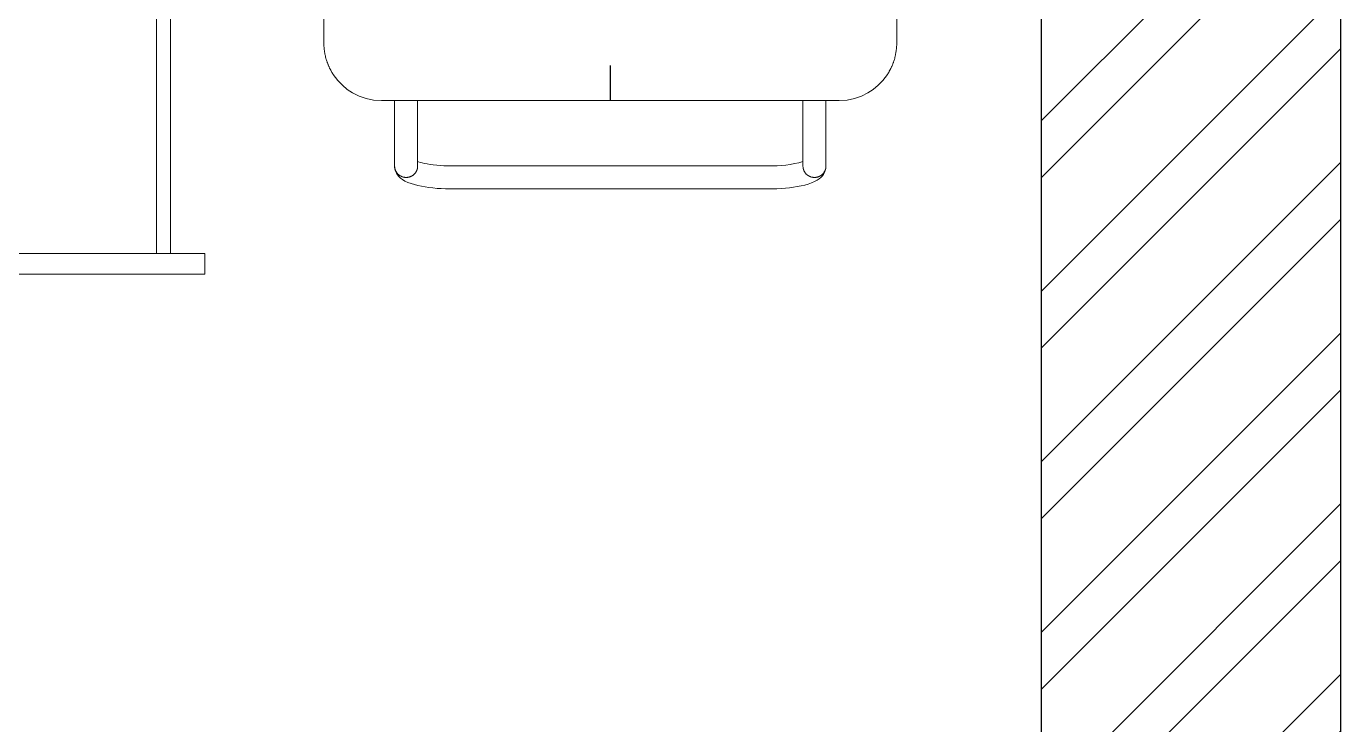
# Model space of a CAD drawing. Header units: millimetres. Extents: x 1737957 to 1744771, y 33447 to 45619.
# Drawn here: x 1743629 to 1744771, y 43754 to 44361 of the extents above; entities that cross this region are included whole.
import ezdxf

# ---------------------------------------------------------------- set-up
doc = ezdxf.new("R2010")
doc.units = ezdxf.units.MM
doc.header["$LTSCALE"] = 40
doc.linetypes.add('HIDDEN', pattern=[9.524999999999995, 6.349999999999998, -3.174999999999998])
doc.layers.add('A-WALL', color=1, linetype='Continuous')
for name, color, linetype, lineweight in [('LENS-DIM', 252, 'Continuous', 5), ('LENS-FURNITURE', 13, 'Continuous', 9), ('LK-FURNITURE', 13, 'Continuous', 9), ('LN-HATCH', 251, 'Continuous', 0)]:
    doc.layers.add(name, color=color, linetype=linetype, lineweight=lineweight)

# ---------------------------------------------------------------- blocks, each defined once
blk = doc.blocks.new('A$Ccc8ceeb6')
at = {"layer": 'LN-HATCH'}
h = blk.add_hatch(dxfattribs=at)
h.set_pattern_fill('ANSI32', color=256, scale=11, angle=180)
h.set_pattern_definition([(225, (-5259973.749626644, -42445.20995585899), (74.08711299882052, -74.08711299882054), []), (225, (-5260023.141056644, -42445.20995585899), (74.08711299882052, -74.08711299882054), [])])
h.paths.add_polyline_path([(3715.190829237923, 3793.967683885727), (-3098.809169808403, 3793.967683885727), (-3098.809169808403, -7078.032316099371), (-2838.809169808403, -7078.032316099371), (-2838.809169808403, -6878.032316114273), (-2698.809170762077, -6878.032316114273), (-2698.809170762077, -6618.032316114272), (-2838.809169808403, -6618.032316114272), (-2838.809169808403, 3533.967683885727), (3455.190829237923, 3533.967683885727), (3455.190829237923, -6618.032316114272), (3315.190830191597, -6618.032316114272), (3315.190830191597, -6878.032316114273), (3455.190829237923, -6878.032316114273), (3455.190829237923, -7078.032316099371), (3715.190829237923, -7078.032316099371)])
at = {"layer": 'A-WALL'}
for p, q in [((3715.190829237923, -7078.032316099371), (3715.190829237923, 3793.967683885727)), ((3455.190829237923, -6618.032316114272), (3455.190829237923, 3533.967683885727))]:
    blk.add_line(p, q, dxfattribs=at)
blk = doc.blocks.new('TRIAL SET CABINET 633x500')
at = {"layer": 'LENS-FURNITURE', "color": 146, "true_color": 0x105689}
for points in [[(338.5359051078558, -352.4817388160154), (338.5359051078558, -985.4817388160156), (356.5359051078559, -985.4817388160156), (356.5359051078559, -352.4817388160154)], [(-63.4640948921442, -382.4817388160154), (-63.4640948921442, -394.4817388160154), (338.5359051078558, -394.4817388160154), (338.5359051078558, -382.4817388160154)]]:
    blk.add_lwpolyline(points, close=True, dxfattribs=at)
blk = doc.blocks.new('CHAIR UNIT')
at = {"layer": 'Defpoints', "linetype": 'HIDDEN'}
blk.add_line((0, 205.7260339055501), (0, -205.7260339055793), dxfattribs=at)
at = {"layer": 'LENS-FURNITURE'}
for points in [[(248.4983131065965, 75.66981807732373), (248.6900555938482, 75.17676586922607), (248.7357086120173, 75.00328453583644), (248.7904920428992, 74.83893379979416), (248.8270146492869, 74.66545246637544), (248.8726674299687, 74.49197113484843), (248.9548428151756, 73.97152713645481), (248.9731041174382, 73.7980458049278), (248.9913651822135, 73.45108313995297), (249.0004958333448, 73.26847121102037), (249.0004958333448, -155.7268877471797)], [(-249.0004958314821, -155.7268877471797), (-249.0004958314821, 48.26889812995796)], [(-249.0004958314821, -155.7268877471797), (-248.9913651794195, -156.256462341058), (-248.9822345282882, -156.7951675323129), (-248.973103877157, -157.3247421280539), (-248.954842813313, -157.8634473174461), (-248.9274508580566, -158.4021525068674), (-248.8544061239809, -159.4613016964868), (-248.8178839962929, -160.000006885879), (-248.7083166558296, -161.0591560736648), (-248.6535332240164, -161.5978612649195), (-248.5896189026535, -162.127435858798), (-248.5165741685778, -162.6570104526763), (-248.3522233972326, -163.7161596423247), (-248.2700480110943, -164.2366036388266), (-248.0691748727113, -165.295752828446), (-247.9687384227291, -165.8161968249478), (-247.859171083197, -166.3366408233414), (-247.7404733300209, -166.8662154172198), (-247.6217755768448, -167.3866594137216), (-247.493947410956, -167.8979728165723), (-247.2200295384973, -168.9388608114386), (-246.9278503628448, -169.9614876134436), (-246.7726300042123, -170.4728010144317), (-246.4439286999404, -171.4954278145451), (-246.2704475149512, -172.0067412173957), (-246.0969660924748, -172.5089240210072), (-245.914354018867, -173.0111068264814), (-245.7226115316152, -173.5132896319555), (-245.5308690443635, -174.0063418400532), (-245.3391267955303, -174.5085246455273), (-244.7091154251248, -175.9876812679577), (-244.4899812228978, -176.4716028805414), (-243.8051861822605, -177.9233677182928), (-243.0656079500914, -179.3477407639147), (-242.5542945712805, -180.2790615995764), (-242.289507349953, -180.7447220192698), (-242.015589476563, -181.2103824389632), (-241.741671603173, -181.6669122612801), (-241.1755745550618, -182.5799719077768), (-240.8833953794092, -183.0273711326881)], [(249.0004958333448, -155.7268877471797), (248.9913651822135, -156.256462341058), (248.9822345301509, -156.7951675323129), (248.9731041174382, -157.3247421280539), (248.9457121640444, -157.8634473174461), (248.9274510992691, -158.4021525068674), (248.8544063642621, -159.4613016964868), (248.8087533470243, -160.000006885879), (248.7631003279239, -160.5295814797864), (248.7083168961108, -161.0591560736648), (248.6535329874605, -161.5978612649195), (248.5804882533848, -162.127435858798), (248.5165741704404, -162.6570104526763), (248.3522233990953, -163.7161596423247), (248.2609173618257, -164.2366036388266), (248.1696115639061, -164.766178232705), (248.0691748745739, -165.295752828446), (247.968738425523, -165.8161968249478), (247.8591713234782, -166.3366408233414), (247.7404735703021, -166.8662154172198), (247.621775817126, -167.3866594137216), (247.4939474128187, -167.8979728165723), (247.2200293019414, -168.9388608114386), (246.9278503647074, -169.9614876134436), (246.7726302444935, -170.4728010144317), (246.4439289402217, -171.4954278145451), (246.2704472793266, -172.0067412173957), (246.0969660952687, -172.5089240210072), (245.9143542591482, -173.0111068264814), (245.7226117718965, -173.5132896319555), (245.5308690462262, -174.0063418400532), (245.3299961462616, -174.5085246455273), (245.1291230078787, -175.001576853625), (244.7091154269874, -175.9876812679577), (244.4899809863418, -176.4716028805414), (244.0334512777627, -177.4394461057091), (243.796056009829, -177.9233677182928), (243.5586602659896, -178.3981587316375), (243.0656081903726, -179.3477407639147), (242.8099513817579, -179.8134011836081), (242.0155897168442, -181.2103824389632), (241.7416716050357, -181.6669122612801), (241.1755745569244, -182.5799719077768), (240.8833956196904, -183.0273711326881), (236.8568024355918, -188.3779006520635), (232.9671683069319, -192.4044936858117), (228.6575268357992, -195.974556897243), (224.0100531708449, -199.0150455166586), (218.3308223355561, -201.8363998194691), (212.3594123255462, -203.8999146163405), (205.821905028075, -205.2603734877485), (199.0378718115389, -205.7260339055793), (198.9922192692756, -205.7260339055793)], [(-199.0013494417071, -205.7260339055793), (-199.0470024608075, -205.7260339055793), (-205.8219052646309, -205.2603734877485), (-212.3685427363962, -203.8999146163405), (-218.3308223336935, -201.8363998194691), (-224.0100534074008, -199.0150455166586), (-228.6575268339366, -195.974556897243), (-232.9671685425565, -192.4044936858117), (-236.8568024337292, -188.3779006520635), (-240.8833953794092, -183.0273711326881), (-240.8651343155652, -183.0547629211214), (-240.8576738061384, -183.0615499132545)], [(198.9922192692756, -205.7260339055793), (-199.0013494417071, -205.7260339055793)], [(-187.4967980645596, -205.7077727126889), (-187.4967980645596, -262.7192169455812), (-187.3598392475395, -264.5909892161144), (-186.9215706037357, -266.4536308930256), (-186.2367755640298, -268.1793136222986), (-185.341977449134, -269.7589068065863), (-184.2554363701492, -271.2015410469612), (-182.9862834559753, -272.5163469352119), (-181.5071267522871, -273.7398468590109), (-179.7449217615649, -274.9176938015153), (-177.5992315579206, -276.0772795511293), (-174.9878809954971, -277.2003429131), (-172.0386982373893, -278.2229697169387), (-168.9799483790993, -279.0903763783863), (-165.8298924826085, -279.8208240940876), (-162.5702697243541, -280.4508352498233), (-159.2010796256363, -280.9804098437016), (-155.7223224248737, -281.4278090705047), (-152.1613896004855, -281.783902332827), (-148.5182818667963, -282.0669508217252), (-144.8112595733254, -282.2678239454108), (-141.0677151512354, -282.3865216964332), (-137.497651675716, -282.4230440822138), (137.4976519159972, -282.4230440822138), (139.478991586715, -282.4047828893236), (143.2316666599363, -282.3226075222483), (146.9386887140571, -282.158256786206), (150.6000579893589, -281.9208612786024), (154.1701212264596, -281.5921598065179), (157.6488784272223, -281.1904135629011), (161.0180682875216, -280.7064919521799), (164.259429981932, -280.1403949706582), (167.3638328593224, -279.482992028381), (170.340407570824, -278.7251525205502), (173.1891536395997, -277.848615261697), (175.9283323688432, -276.825988459721), (178.6035970151424, -275.5659661501413), (180.7218955019489, -274.2968132413225), (182.4293172992766, -273.0093991433096), (183.8445596825331, -271.6580708692782), (185.0406676242128, -270.1971754378756), (186.0176413627341, -268.6267128491017), (186.7572195958345, -266.9284219082328), (187.2594025619328, -265.1388250047749), (187.4876676537096, -263.2853139252402), (187.4967980673535, -262.7192169455812), (187.4967980673535, -205.7077727126889)], [(-177.4987948704511, -272.4159103752463), (-177.2613993640988, -272.4250409707602), (-176.7866083532572, -272.4067797797324), (-176.3118173405528, -272.37025739206), (-176.0744220735505, -272.3428656017932), (-175.837026329711, -272.3063432178751), (-175.5996308233589, -272.2606902347179), (-175.3713659700006, -272.2241678507999), (-175.1339704636484, -272.1693842702662), (-174.9057056093588, -272.114600691595), (-174.4491759007796, -271.9867723413336), (-174.2209108080715, -271.9137275697722), (-173.9926459537819, -271.8315522008051), (-173.773511512205, -271.7493768337299), (-173.3352428674698, -271.5667649047973), (-173.1161086652428, -271.4663283429691), (-172.4860975332558, -271.1376268708846), (-172.2760937437415, -271.0189291180286), (-171.8743474669754, -270.7632724175346), (-171.4908624924719, -270.4893545241503), (-171.1073772795498, -270.1971754378756), (-170.9247654434293, -270.0419552973472), (-170.7512842584401, -269.8867351586814), (-170.4043214134872, -269.5580336847633), (-170.0756201092153, -269.2110710198176), (-169.9203999890014, -269.0375896882615), (-169.6099597495049, -268.6723658303963), (-169.4638700420037, -268.4806233040872), (-169.3269109856337, -268.2888807796699), (-169.1899524070322, -268.0880076578469), (-169.0621237643063, -267.8962651334004), (-168.9342953599989, -267.6953920097148), (-168.696899854578, -267.2753845732077), (-168.4777656514197, -266.8553771385341), (-168.3773289630189, -266.6362428219581), (-168.2860229257494, -266.4262391027587), (-168.1947173662484, -266.1979741925315), (-168.1034113280475, -265.9788398759556), (-168.0303663555532, -265.7597055631049), (-167.8842768874019, -265.303175740788), (-167.8203625660389, -265.0749108286982), (-167.7655791342258, -264.8375153210945), (-167.7107957024126, -264.6092504108675), (-167.6651426842436, -264.3718549014302), (-167.6194896660745, -264.1435899912031), (-167.5920979501679, -263.9061944817076), (-167.5555753447115, -263.6687989759957), (-167.5007919128984, -262.9566124531848), (-167.5007919128984, -262.7192169455812), (-167.5007919128984, -205.7260339055793)], [(177.4987951107323, -272.4159103752463), (177.2613993659615, -272.4250409707602), (176.7866085935384, -272.4067797797324), (176.3118175817653, -272.37025739206), (176.0744218379259, -272.3428656017932), (175.8370265699923, -272.3063432178751), (175.5996310645714, -272.2606902347179), (175.3713659718632, -272.2241678507999), (175.1339707039296, -272.1693842702662), (174.9057056121528, -272.114600691595), (174.4491756642237, -271.9867723413336), (174.2209108099341, -271.9137275697722), (173.9926459556445, -271.8315522008051), (173.7735117524862, -271.7493768337299), (173.335243107751, -271.5667649047973), (173.1161089055239, -271.4663283429691), (172.9061048775911, -271.3567611874605), (172.6869706735015, -271.2471940301184), (172.4860975351184, -271.1376268708846), (172.2760937456041, -271.0189291180286), (171.8743477072566, -270.7632724175346), (171.6826052200049, -270.6263134698966), (171.4817318432033, -270.4893545241503), (171.2991200070828, -270.3432649809983), (171.107377519831, -270.1971754378756), (170.9247656837105, -270.0419552973472), (170.7512840228155, -269.8867351586814), (170.4043214153498, -269.5580336847633), (169.9112693397328, -269.0375896882615), (169.7651798706502, -268.8549777593289), (169.609959512949, -268.6723658303963), (169.4638700438663, -268.4806233040872), (169.3269112268463, -268.2888807796699), (169.1899521704763, -268.0880076578469), (169.0621240045875, -267.8962651334004), (168.9342956002801, -267.6953920097148), (168.6969000957906, -267.2753845732077), (168.4777656532824, -266.8553771385341), (168.3773292042315, -266.6362428219581), (168.2768927533179, -266.4262391027587), (168.1947171296924, -266.1979741925315), (168.1034113308415, -265.9788398759556), (168.0303665958345, -265.7597055631049), (167.948190972209, -265.5314406510151), (167.8203628063202, -265.0749108286982), (167.765579374507, -264.8375153210945), (167.7107954667881, -264.6092504108675), (167.6651426870376, -264.3718549014302), (167.619489667937, -264.1435899912031), (167.5829673008993, -263.9061944817076), (167.5555755849926, -263.6687989759957), (167.500791914761, -262.9566124531848), (167.500791914761, -262.7192169455812), (167.500791914761, -205.7260339055793)], [(-187.4967980645596, -262.7192169455812), (-187.4785370007156, -263.1940079589258), (-187.4420143952593, -263.6687989759957), (-187.3689696602523, -264.1435899912031), (-187.3324475325644, -264.3718549014302), (-187.2867945134639, -264.6092504108675), (-187.2320106048137, -264.8375153210945), (-187.1772271730005, -265.0749108286982), (-187.1133128516376, -265.303175740788), (-186.9672233834863, -265.7597055631049), (-186.8941786494105, -265.9788398759556), (-186.8028728505595, -266.1979741925315), (-186.7115668132901, -266.4262391027587), (-186.6202607769519, -266.6362428219581), (-186.5198243260383, -266.8553771385341), (-186.3006898853928, -267.2753845732077), (-186.0632943790406, -267.6953920097148), (-185.9354659747332, -267.8962651334004), (-185.8076378088444, -268.0880076578469), (-185.6706787534058, -268.2888807796699), (-185.5245892852544, -268.4806233040872), (-185.3876304682344, -268.6723658303963), (-185.077189989388, -269.0375896882615), (-184.921969869174, -269.2110710198176), (-184.5932683255523, -269.5580336847633), (-184.246305719018, -269.8867351586814), (-183.881082046777, -270.1971754378756), (-183.6984699731693, -270.3432649809983), (-183.5067274859175, -270.4893545241503), (-183.1232422739267, -270.7632724175346), (-182.7214962346479, -271.0189291180286), (-182.5114924442023, -271.1376268708846), (-181.881481074728, -271.4663283429691), (-181.6623468715697, -271.5667649047973), (-181.2240782268345, -271.7493768337299), (-181.0049440246075, -271.8315522008051), (-180.7766791693866, -271.9137275697722), (-180.5484143160283, -271.9867723413336), (-180.0918843690306, -272.114600691595), (-179.863619275391, -272.1693842702662), (-179.6262240083888, -272.2241678507999), (-179.3979589156806, -272.2606902347179), (-179.160563647747, -272.3063432178751), (-178.9231681432575, -272.3428656017932), (-178.6857723984867, -272.37025739206), (-178.210981387645, -272.4067797797324), (-177.7361903749406, -272.4250409707602), (-177.4987948704511, -272.4159103752463)], [(167.500791914761, -258.6469709286757), (166.8068664623424, -258.8934970336559), (165.3551019504666, -259.3500268541102), (163.5928964838385, -259.8156872738036), (161.5385125558823, -260.281347693468), (159.2193409297615, -260.7287469184084), (156.6536433845758, -261.1396237575682), (153.8688113987445, -261.504847617296), (150.9104982288554, -261.8152878964611), (147.815225765109, -262.0709445969551), (144.6012560240924, -262.2535565258877), (141.3051106594503, -262.3722542806063), (138.1459243502468, -262.4179072619008), (137.4976519159972, -262.4179072619008), (-137.497651675716, -262.4179072619008)], [(177.4987951107323, -272.4159103752463), (177.7361906161532, -272.4250409707602), (178.2109813895076, -272.4067797797324), (178.6857726387679, -272.37025739206), (178.9231679067015, -272.3428656017932), (179.1605634121224, -272.3063432178751), (179.3888285048306, -272.2606902347179), (179.6262240111826, -272.2241678507999), (179.854488864541, -272.1693842702662), (180.0918843708932, -272.114600691595), (180.5484140794724, -271.9867723413336), (180.7766791721806, -271.9137275697722), (180.9958136137575, -271.8315522008051), (181.2240784680471, -271.7493768337299), (181.6623468734324, -271.5667649047973), (181.8814813150093, -271.4663283429691), (182.5114924460649, -271.1376268708846), (182.7123655853793, -271.0189291180286), (182.9223693758249, -270.8911007677671), (183.1141118621453, -270.7632724175346), (183.3149850014597, -270.6263134698966), (183.5067274887115, -270.4893545241503), (183.6984699759631, -270.3432649809983), (183.8810818111524, -270.1971754378756), (184.2463057208805, -269.8867351586814), (184.5932685667649, -269.5580336847633), (184.9219698710367, -269.2110710198176), (185.0771899912506, -269.0375896882615), (185.2324103489518, -268.8549777593289), (185.3784998189658, -268.6723658303963), (185.6706787552684, -268.2888807796699), (185.8076375722885, -268.0880076578469), (185.9354662150144, -267.8962651334004), (186.0632943809032, -267.6953920097148), (186.300690125674, -267.2753845732077), (186.519824327901, -266.8553771385341), (186.6202607788145, -266.6362428219581), (186.7115668151527, -266.4262391027587), (186.802872614935, -266.1979741925315), (186.9672233853489, -265.7597055631049), (187.11331309285, -265.303175740788), (187.1772274142131, -265.0749108286982), (187.2320108450949, -264.8375153210945), (187.286794276908, -264.6092504108675), (187.3324472960084, -264.3718549014302), (187.3689699014649, -264.1435899912031), (187.405492030084, -263.9061944817076), (187.4602757003158, -263.431403468363), (187.4785370025783, -263.1940079589258), (187.4967980673535, -262.7192169455812)]]:
    blk.add_lwpolyline(points, dxfattribs=at)
blk.add_arc((-140.3767430530861, -164.0809483822668), 98.37909659551364, 253.9957013946063, 271.6770160365166, dxfattribs=at)

msp = doc.modelspace()

# ---------------------------------------------------------------- block references
at = {"layer": 'LENS-DIM', "color": 3}
msp.add_blockref('A$Ccc8ceeb6', (1741056.106452266, 41824.54015089251), dxfattribs=at)
at = {"layer": 'LENS-FURNITURE', "rotation": 270}
msp.add_blockref('TRIAL SET CABINET 633x500', (1744136.297281503, 44502.11283804575), dxfattribs=at)
at = {"layer": 'LK-FURNITURE', "xscale": -1}
msp.add_blockref('CHAIR UNIT', (1744136.297281503, 44502.11283804575), dxfattribs=at)

doc.saveas('drawing.dxf')
